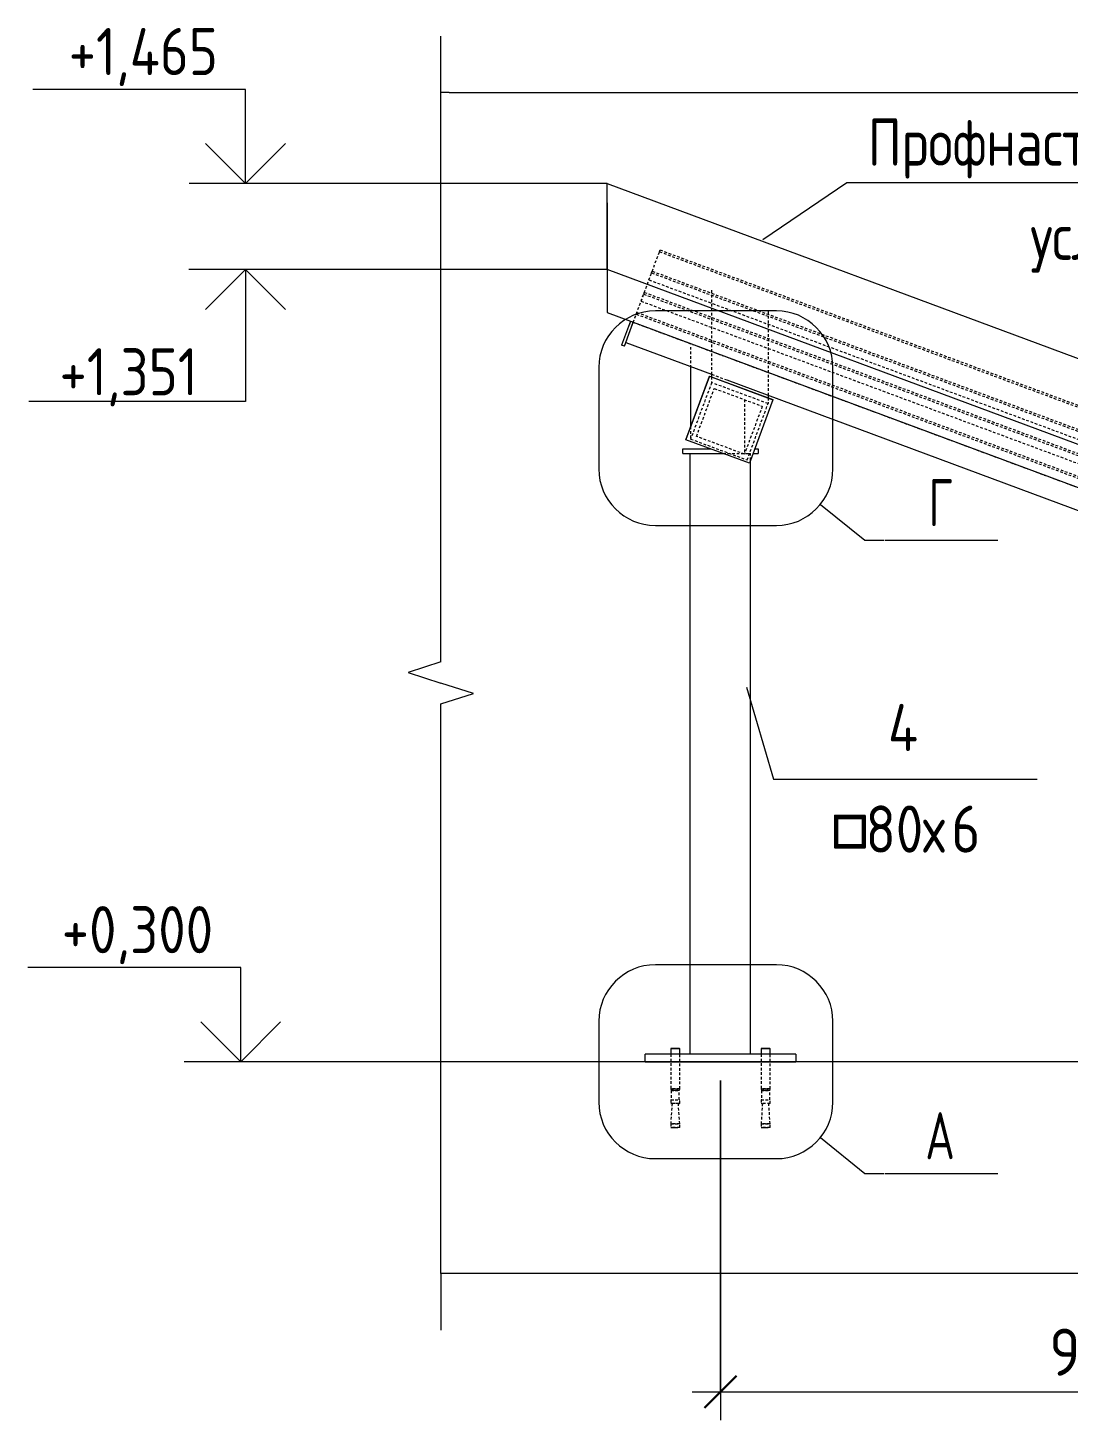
# Model space of a CAD drawing. Header units: millimetres. Extents: x 18265 to 85480, y -42500 to 14888.
# Drawn here: x 24841 to 26222, y -176 to 1672 of the extents above; entities that cross this region are included whole.
import ezdxf

# ---------------------------------------------------------------- set-up
doc = ezdxf.new("R2010")
doc.units = ezdxf.units.MM
doc.linetypes.add('01 Штриховая _4 мм_', pattern=[6, 3.5, -2.5])
for name, color, linetype, lineweight in [('AA_Dim', 7, 'Continuous', 9), ('AA_Dim-25', 7, 'Continuous', 9), ('AA_Oformlenie', 7, 'Continuous', 9), ('AA_Vinoska', 7, 'Continuous', 9), ('AA_Visotnaya otmetka', 7, 'Continuous', 9), ('AF_Balki', 7, 'Continuous', 20), ('AF_Pokritie', 7, 'Continuous', 9), ('AF_Stena_Гидроизоляция', 253, 'Continuous', 20), ('AF_Stena_Опалубка', 253, 'Continuous', 20), ('Gen_Fragment', 7, 'Continuous', 9), ('KR_Colonna_KG', 7, 'Continuous', 20), ('KR_Detal', 7, 'Continuous', 20)]:
    doc.layers.add(name, color=color, linetype=linetype, lineweight=lineweight)
doc.styles.add('GOST Common', font='GOST_Common.ttf', dxfattribs={"width": 0.85, "height": 62.5})
doc.styles.add('ISOCPEUR_6', font='isocpeur.TTF', dxfattribs={"width": 0.85, "height": 62.5})
doc.styles.add('ISOCPEUR_7', font='isocpeur.TTF', dxfattribs={"width": 0.9, "height": 62.5})
doc.styles.add('ISOCPEUR_8', font='isocpeur.TTF', dxfattribs={"width": 0.7, "height": 62.5})
doc.styles.add('ISOCPEUR_9', font='isocpeur.TTF', dxfattribs={"width": 0.85, "height": 62.5})
doc.dimstyles.new('05_Округл_5мм__прозр__1', dxfattribs={"dimscale": 304.8, "dimtxt": 62.672186, "dimasz": 0.139436, "dimexe": 0.123031, "dimexo": 0.082021, "dimgap": 0.008202, "dimtad": 1, "dimdec": 0, "dimrnd": 5, "dimdsep": 46, "dimtxsty": 'ISOCPEUR_7', "dimblk1": 'OBLIQUE', "dimblk2": 'OBLIQUE', "dimsah": 1, "dimcen": 0.09, "dimdle": 0.123031, "dimazin": 0, "dimtfac": 1, "dimtdec": 4, "dimtix": 1, "dimtmove": 0, "dimatfit": 3, "dimfxl": 1, "dimtvp": 1, "dimtolj": 1, "dimtzin": 0, "dimlwd": 18, "dimlwe": 18, "dimarcsym": 2})

# ---------------------------------------------------------------- blocks, each defined once
blk = doc.blocks.new('354_Прокат Лист _НесКаркас_РабПлоск_ - 354_Прокат Лист _НесКаркас_РабПлоск_-4002182-КР_РЗ_Км_1')
at = {"layer": 'AF_Balki'}
for p, q in [((2110, 300), (2110, 310)), ((2310, 310), (2110, 310)), ((2110, 300), (2310, 300)), ((2310, 310), (2310, 300))]:
    blk.add_line(p, q, dxfattribs=at)
blk = doc.blocks.new('354_Прокат Лист _НесКаркас_РабПлоск_ - 354_Прокат Лист _НесКаркас_РабПлоск_-4002391-КР_РЗ_Км_1')
at = {"layer": 'AF_Balki'}
for p, q in [((2160, 1106.9), (2160, 1112.9)), ((2160, 1112.9), (2197.4, 1112.9)), ((2255.5, 1112.9), (2260, 1112.9)), ((2260, 1112.9), (2260, 1106.9)), ((2160, 1106.9), (2213.6, 1106.9)), ((2253.3, 1106.9), (2260, 1106.9))]:
    blk.add_line(p, q, dxfattribs=at)
blk = doc.blocks.new('354_Прокат Лист _НесКаркас_РабПлоск_ - 354_Прокат Лист _НесКаркас_РабПлоск_-4003038-КР_РЗ_Км_1')
at = {"layer": 'AF_Balki'}
for p, q in [((2195.4, 1209.6), (2164.1, 1125.4)), ((2164.1, 1125.2), (2195.4, 1209.4)), ((2195.4, 1209.4), (2195.4, 1209.6)), ((2195.4, 1209.6), (2279.8, 1178.4)), ((2195.4, 1209.4), (2279.8, 1178.1)), ((2279.8, 1178.1), (2248.5, 1093.9)), ((2279.8, 1178.4), (2279.8, 1178.2)), ((2164.1, 1125.4), (2164.1, 1125.3)), ((2248.5, 1093.9), (2164.1, 1125.2))]:
    blk.add_line(p, q, dxfattribs=at)
blk = doc.blocks.new('354_Прокат Лист _НесКаркас_РабПлоск_ - 354_Прокат Лист _НесКаркас_РабПлоск_-4003191-КР_РЗ_Км_1')
at = {"layer": 'AF_Balki'}
for p, q in [((2090.6, 1282.5), (2078.8, 1250.8)), ((2082.6, 1249.4), (2094.4, 1281.1)), ((2082.6, 1249.4), (2078.8, 1250.8))]:
    blk.add_line(p, q, dxfattribs=at)
blk = doc.blocks.new('354_Прокат Лист _НесКаркас_РабПлоск_ - 354_Прокат Лист _НесКаркас_РабПлоск_-V11-КР_РЗ_Км_1')
at = {"layer": 'AF_Balki'}
for p, q in [((2090.6, 1282.5), (2088.7, 1277.3)), ((2092.4, 1275.9), (2094.4, 1281.1))]:
    blk.add_line(p, q, dxfattribs=at)
blk = doc.blocks.new('253_Профиль гнутый сварной квадратный _НесКаркас_Балка_ - Балка_80х6-3812223-КР_РЗ_Км_1')
at = {"layer": 'AF_Balki', "linetype": '01 Штриховая _4 мм_'}
for p, q in [((2198.3, 1323.4), (2198.3, 1212.1)), ((2273.3, 1295.4), (2273.3, 1184.2)), ((2170.5, 1248.2), (2170.5, 1222.4)), ((2198.3, 1200.9), (2170.5, 1126.1)), ((2198.3, 1208.6), (2198.3, 1200.9)), ((2273.3, 1173.1), (2198.3, 1200.9)), ((2178.2, 1129.6), (2201.9, 1193.2)), ((2201.9, 1193.2), (2265.6, 1169.6)), ((2241.9, 1178.3), (2241.9, 1106.1)), ((2265.6, 1169.6), (2241.9, 1106)), ((2245.5, 1098.3), (2273.3, 1173.1)), ((2273.3, 1180.8), (2273.3, 1173.2)), ((2170.5, 1142.6), (2170.5, 1126.2)), ((2241.9, 1106), (2178.2, 1129.6)), ((2170.5, 1126.1), (2245.5, 1098.3))]:
    blk.add_line(p, q, dxfattribs=at)
at = {"layer": 'AF_Balki'}
for p, q in [((2170.5, 1222.4), (2170.5, 1142.6)), ((2198.3, 1212.1), (2198.3, 1208.6)), ((2273.3, 1184.2), (2273.3, 1180.8))]:
    blk.add_line(p, q, dxfattribs=at)
blk = doc.blocks.new('253_Профиль гнутый сварной квадратный _НесКаркас_Балка_ - Балка_40х4-3812224-КР_РЗ_Км_1')
at = {"layer": 'AF_Balki', "linetype": '01 Штриховая _4 мм_'}
for p, q in [((2098.3, 1291.8), (2099.2, 1294.1)), ((2099.2, 1294.1), (4408.9, 436.7)), ((2094.4, 1281.1), (2098.3, 1291.8)), ((2098.3, 1291.8), (4408, 434.3)), ((2198.4, 1212), (2218.6, 1204.5)), ((3188, 844.6), (3263.3, 816.7)), ((4277.8, 440.1), (4394.1, 396.9)), ((4408, 434.3), (4394.1, 396.9)), ((4408.9, 436.7), (4408, 434.3))]:
    blk.add_line(p, q, dxfattribs=at)
at = {"layer": 'AF_Balki'}
for p, q in [((2084.4, 1254.3), (2094.4, 1281.1)), ((2084.4, 1254.3), (2198.3, 1212.1)), ((2218.7, 1204.5), (3188, 844.6)), ((3263.3, 816.7), (4277.8, 440.1))]:
    blk.add_line(p, q, dxfattribs=at)
blk = doc.blocks.new('253_Профиль гнутый сварной квадратный _НесКаркас_Балка_ - Балка_40х4-3812227-КР_РЗ_Км_1')
at = {"layer": 'AF_Balki', "linetype": '01 Штриховая _4 мм_'}
for p, q in [((2115.2, 1337.2), (2129.1, 1374.6)), ((2129.1, 1374.6), (2129.9, 1376.9)), ((2129.1, 1374.6), (4438.8, 517.1)), ((2129.9, 1376.9), (4439.6, 519.5)), ((2115.2, 1337.2), (4424.9, 479.7)), ((4439.6, 519.5), (4438.8, 517.1)), ((4438.8, 517.1), (4424.9, 479.7))]:
    blk.add_line(p, q, dxfattribs=at)
blk = doc.blocks.new('253_Профиль гнутый сварной квадратный _НесКаркас_Балка_ - Балка_40х4-3812228-КР_РЗ_Км_1')
at = {"layer": 'AF_Balki', "linetype": '01 Штриховая _4 мм_'}
for p, q in [((2118.6, 1346.5), (2119.5, 1348.8)), ((2119.5, 1348.8), (4429.2, 491.4)), ((2104.7, 1309), (2118.6, 1346.5)), ((2118.6, 1346.5), (4428.3, 489)), ((2104.7, 1309), (4414.4, 451.6)), ((4428.3, 489), (4414.4, 451.6)), ((4429.2, 491.4), (4428.3, 489))]:
    blk.add_line(p, q, dxfattribs=at)
blk = doc.blocks.new('253_Профиль гнутый сварной квадратный _НесКаркас_Балка_ - Балка_40х4-3812229-КР_РЗ_Км_1')
at = {"layer": 'AF_Balki', "linetype": '01 Штриховая _4 мм_'}
for p, q in [((2094.3, 1280.9), (2108.2, 1318.3)), ((2108.2, 1318.3), (2109.1, 1320.7)), ((2108.2, 1318.3), (4417.9, 460.9)), ((2109.1, 1320.7), (4418.8, 463.2)), ((2094.3, 1280.9), (4404, 423.4)), ((4418.8, 463.2), (4417.9, 460.9)), ((4417.9, 460.9), (4404, 423.4))]:
    blk.add_line(p, q, dxfattribs=at)
blk = doc.blocks.new('354_Анкер клиновой _СоедНесК_РабПлоск_ - M12x120_20-V59-КР_РЗ_Км_1')
at = {"layer": 'KR_Detal', "lineweight": 9}
for p, q in [((2144, 317.5), (2144, 310)), ((2150, 317.5), (2144.2, 317.5)), ((2144.2, 317.5), (2150, 317.5)), ((2150, 317.5), (2155.8, 317.5)), ((2155.8, 317.5), (2150, 317.5)), ((2156, 310), (2156, 317.5))]:
    blk.add_line(p, q, dxfattribs=at)
at = {"layer": 'KR_Detal', "linetype": '01 Штриховая _4 мм_', "lineweight": 9}
for p, q in [((2144, 317.5), (2144.2, 317.5)), ((2155.8, 317.5), (2156, 317.5)), ((2144, 310), (2144, 264.1)), ((2156, 264.1), (2156, 310)), ((2144, 264.1), (2144.6, 261.7)), ((2150, 264.1), (2144.1, 264.1)), ((2144.1, 264.1), (2150, 264.1)), ((2144.6, 261.7), (2144.6, 249.5)), ((2148.2, 261.7), (2144.7, 261.7)), ((2144.7, 261.7), (2150, 261.7)), ((2150, 261.7), (2148.2, 261.7)), ((2150, 264.1), (2155.9, 264.1)), ((2155.9, 264.1), (2150, 264.1)), ((2150, 261.7), (2155.3, 261.7)), ((2155.3, 261.7), (2150, 261.7)), ((2155.4, 261.7), (2156, 264.1)), ((2155.4, 249.5), (2155.4, 261.7)), ((2144, 249.5), (2144, 244.7)), ((2144, 249.5), (2144.5, 249.5)), ((2145.8, 244.7), (2144, 217.5)), ((2145.8, 244.7), (2144, 244.7)), ((2144.5, 249.5), (2144.2, 249.5)), ((2144.2, 244.7), (2145.8, 244.7)), ((2144.8, 249.5), (2144.6, 249.5)), ((2144.6, 249.5), (2150, 249.5)), ((2150, 244.7), (2145.8, 244.7)), ((2145.8, 244.7), (2145.9, 244.7)), ((2150, 249.5), (2155.4, 249.5)), ((2154.2, 244.7), (2150, 244.7)), ((2154.1, 244.7), (2154.2, 244.7)), ((2156, 217.5), (2154.2, 244.7)), ((2154.2, 244.7), (2155.8, 244.7)), ((2156, 244.7), (2154.2, 244.7)), ((2155.4, 249.5), (2155.2, 249.5)), ((2155.5, 249.5), (2156, 249.5)), ((2155.8, 249.5), (2155.5, 249.5)), ((2156, 244.7), (2156, 249.5)), ((2144, 217.5), (2144, 212.7)), ((2150, 212.7), (2144, 212.7)), ((2150, 217.5), (2144.1, 217.5)), ((2144.1, 217.5), (2150, 217.5)), ((2144.2, 212.7), (2148.2, 212.7)), ((2148.4, 212.7), (2150, 212.7)), ((2150, 217.5), (2155.9, 217.5)), ((2155.9, 217.5), (2150, 217.5)), ((2150, 212.7), (2155.8, 212.7)), ((2156, 212.7), (2150, 212.7)), ((2156, 212.7), (2156, 217.5))]:
    blk.add_line(p, q, dxfattribs=at)
blk = doc.blocks.new('354_Анкер клиновой _СоедНесК_РабПлоск_ - M12x120_20-V60-КР_РЗ_Км_1')
at = {"layer": 'KR_Detal', "lineweight": 9}
for p, q in [((2144, 317.5), (2144, 310)), ((2144, 317.5), (2150, 317.5)), ((2150, 317.5), (2144.2, 317.5)), ((2150, 317.5), (2156, 317.5)), ((2155.8, 317.5), (2150, 317.5)), ((2156, 310), (2156, 317.5))]:
    blk.add_line(p, q, dxfattribs=at)
at = {"layer": 'KR_Detal', "linetype": '01 Штриховая _4 мм_', "lineweight": 9}
for p, q in [((2144, 310), (2144, 264.1)), ((2156, 264.1), (2156, 310)), ((2144, 264.1), (2144.6, 261.7)), ((2150, 264.1), (2144.1, 264.1)), ((2144.1, 264.1), (2150, 264.1)), ((2144.6, 261.7), (2144.6, 249.5)), ((2148.2, 261.7), (2144.7, 261.7)), ((2144.7, 261.7), (2150, 261.7)), ((2150, 261.7), (2148.2, 261.7)), ((2150, 264.1), (2155.9, 264.1)), ((2155.9, 264.1), (2150, 264.1)), ((2150, 261.7), (2155.3, 261.7)), ((2155.3, 261.7), (2150, 261.7)), ((2155.4, 261.7), (2156, 264.1)), ((2155.4, 249.5), (2155.4, 261.7)), ((2144, 249.5), (2144, 244.7)), ((2144, 249.5), (2144.5, 249.5)), ((2145.8, 244.7), (2144, 217.5)), ((2145.8, 244.7), (2144, 244.7)), ((2144.5, 249.5), (2144.2, 249.5)), ((2144.2, 244.7), (2145.8, 244.7)), ((2144.8, 249.5), (2144.6, 249.5)), ((2144.6, 249.5), (2150, 249.5)), ((2150, 244.7), (2145.8, 244.7)), ((2145.8, 244.7), (2145.9, 244.7)), ((2150, 249.5), (2155.4, 249.5)), ((2154.2, 244.7), (2150, 244.7)), ((2154.1, 244.7), (2154.2, 244.7)), ((2156, 217.5), (2154.2, 244.7)), ((2154.2, 244.7), (2155.8, 244.7)), ((2156, 244.7), (2154.2, 244.7)), ((2155.4, 249.5), (2155.2, 249.5)), ((2155.5, 249.5), (2156, 249.5)), ((2155.8, 249.5), (2155.5, 249.5)), ((2156, 244.7), (2156, 249.5)), ((2144, 217.5), (2144, 212.7)), ((2150, 212.7), (2144, 212.7)), ((2150, 217.5), (2144.1, 217.5)), ((2144.1, 217.5), (2150, 217.5)), ((2144.2, 212.7), (2148.2, 212.7)), ((2148.4, 212.7), (2150, 212.7)), ((2150, 217.5), (2155.9, 217.5)), ((2155.9, 217.5), (2150, 217.5)), ((2150, 212.7), (2155.8, 212.7)), ((2156, 212.7), (2150, 212.7)), ((2156, 212.7), (2156, 217.5))]:
    blk.add_line(p, q, dxfattribs=at)
blk = doc.blocks.new('354_Анкер клиновой _СоедНесК_РабПлоск_ - M12x120_20-V27-КР_РЗ_Км_1')
at = {"layer": 'KR_Detal', "lineweight": 9}
for p, q in [((2264, 317.5), (2264, 310)), ((2265.6, 317.5), (2264.2, 317.5)), ((2264.2, 317.5), (2265.6, 317.5)), ((2270, 317.5), (2265.8, 317.5)), ((2265.8, 317.5), (2270, 317.5)), ((2270, 317.5), (2275.8, 317.5)), ((2275.8, 317.5), (2270, 317.5)), ((2276, 310), (2276, 317.5))]:
    blk.add_line(p, q, dxfattribs=at)
at = {"layer": 'KR_Detal', "linetype": '01 Штриховая _4 мм_', "lineweight": 9}
for p, q in [((2264, 317.5), (2264.2, 317.5)), ((2275.8, 317.5), (2276, 317.5)), ((2264, 310), (2264, 264.1)), ((2276, 264.1), (2276, 310)), ((2264, 264.1), (2264.6, 261.7)), ((2270, 264.1), (2264.1, 264.1)), ((2264.1, 264.1), (2270, 264.1)), ((2264.6, 261.7), (2264.6, 249.5)), ((2270, 261.7), (2264.7, 261.7)), ((2264.7, 261.7), (2270, 261.7)), ((2270, 264.1), (2275.9, 264.1)), ((2275.2, 264.1), (2270, 264.1)), ((2270, 261.7), (2275.3, 261.7)), ((2275.3, 261.7), (2270, 261.7)), ((2275.4, 261.7), (2276, 264.1)), ((2275.4, 249.5), (2275.4, 261.7)), ((2275.9, 264.1), (2275.5, 264.1)), ((2264, 249.5), (2264, 244.7)), ((2264, 249.5), (2270, 249.5)), ((2265.8, 244.7), (2264, 217.5)), ((2270, 244.7), (2264, 244.7)), ((2264.5, 249.5), (2264.2, 249.5)), ((2264.2, 244.7), (2265.6, 244.7)), ((2264.8, 249.5), (2264.6, 249.5)), ((2265.8, 244.7), (2265.9, 244.7)), ((2270, 249.5), (2276, 249.5)), ((2276, 244.7), (2270, 244.7)), ((2274.1, 244.7), (2274.2, 244.7)), ((2276, 217.5), (2274.2, 244.7)), ((2274.2, 244.7), (2275.2, 244.7)), ((2275.8, 249.5), (2275.5, 249.5)), ((2275.5, 244.7), (2275.8, 244.7)), ((2276, 244.7), (2276, 249.5)), ((2264, 217.5), (2264, 212.7)), ((2270, 212.7), (2264, 212.7)), ((2270, 217.5), (2264.1, 217.5)), ((2264.1, 217.5), (2270, 217.5)), ((2264.2, 212.7), (2265.6, 212.7)), ((2265.8, 212.7), (2270, 212.7)), ((2270, 217.5), (2275.9, 217.5)), ((2275.2, 217.5), (2270, 217.5)), ((2270, 212.7), (2275.2, 212.7)), ((2276, 212.7), (2270, 212.7)), ((2275.9, 217.5), (2275.5, 217.5)), ((2275.5, 212.7), (2275.8, 212.7)), ((2276, 212.7), (2276, 217.5))]:
    blk.add_line(p, q, dxfattribs=at)
blk = doc.blocks.new('354_Анкер клиновой _СоедНесК_РабПлоск_ - M12x120_20-V28-КР_РЗ_Км_1')
at = {"layer": 'KR_Detal', "lineweight": 9}
for p, q in [((2264, 317.5), (2264, 310)), ((2264, 317.5), (2270, 317.5)), ((2265.6, 317.5), (2264.2, 317.5)), ((2270, 317.5), (2265.8, 317.5)), ((2270, 317.5), (2276, 317.5)), ((2275.8, 317.5), (2270, 317.5)), ((2276, 310), (2276, 317.5))]:
    blk.add_line(p, q, dxfattribs=at)
at = {"layer": 'KR_Detal', "linetype": '01 Штриховая _4 мм_', "lineweight": 9}
for p, q in [((2264, 310), (2264, 264.1)), ((2276, 264.1), (2276, 310)), ((2264, 264.1), (2264.6, 261.7)), ((2270, 264.1), (2264.1, 264.1)), ((2264.1, 264.1), (2270, 264.1)), ((2264.6, 261.7), (2264.6, 249.5)), ((2270, 261.7), (2264.7, 261.7)), ((2264.7, 261.7), (2270, 261.7)), ((2270, 264.1), (2275.9, 264.1)), ((2275.2, 264.1), (2270, 264.1)), ((2270, 261.7), (2275.3, 261.7)), ((2275.3, 261.7), (2270, 261.7)), ((2275.4, 261.7), (2276, 264.1)), ((2275.4, 249.5), (2275.4, 261.7)), ((2275.9, 264.1), (2275.5, 264.1)), ((2264, 249.5), (2264, 244.7)), ((2264, 249.5), (2270, 249.5)), ((2265.8, 244.7), (2264, 217.5)), ((2270, 244.7), (2264, 244.7)), ((2264.5, 249.5), (2264.2, 249.5)), ((2264.2, 244.7), (2265.6, 244.7)), ((2264.8, 249.5), (2264.6, 249.5)), ((2265.8, 244.7), (2265.9, 244.7)), ((2270, 249.5), (2276, 249.5)), ((2276, 244.7), (2270, 244.7)), ((2274.1, 244.7), (2274.2, 244.7)), ((2276, 217.5), (2274.2, 244.7)), ((2274.2, 244.7), (2275.2, 244.7)), ((2275.8, 249.5), (2275.5, 249.5)), ((2275.5, 244.7), (2275.8, 244.7)), ((2276, 244.7), (2276, 249.5)), ((2264, 217.5), (2264, 212.7)), ((2270, 212.7), (2264, 212.7)), ((2270, 217.5), (2264.1, 217.5)), ((2264.1, 217.5), (2270, 217.5)), ((2264.2, 212.7), (2265.6, 212.7)), ((2265.8, 212.7), (2270, 212.7)), ((2270, 217.5), (2275.9, 217.5)), ((2275.2, 217.5), (2270, 217.5)), ((2270, 212.7), (2275.2, 212.7)), ((2276, 212.7), (2270, 212.7)), ((2275.9, 217.5), (2275.5, 217.5)), ((2275.5, 212.7), (2275.8, 212.7)), ((2276, 212.7), (2276, 217.5))]:
    blk.add_line(p, q, dxfattribs=at)
blk = doc.blocks.new('011_ЛинияОбрыва _ЭлУзла_Линия_ - Тип 1-3824194-КР_РЗ_Км_1')
at = {"layer": 'AA_Oformlenie'}
blk.add_line((4214.2, 18.9), (1839, 18.9), dxfattribs=at)
blk = doc.blocks.new('011_ЛинияОбрыва _ЭлУзла_Линия_ - Тип 1-3809724-КР_РЗ_Км_1')
at = {"layer": 'AA_Oformlenie'}
blk.add_line((1850, 1585.7), (4172.5, 1585.7), dxfattribs=at)
blk = doc.blocks.new('011_ЛинияОбрыва _ЭлУзла_Линия_ - Тип 1-3809775-КР_РЗ_Км_1')
at = {"layer": 'AA_Oformlenie'}
for p, q in [((1839, 830.5), (1839, 1585.7)), ((1839, 18.9), (1839, 774.8))]:
    blk.add_line(p, q, dxfattribs=at)
blk = doc.blocks.new('Высотные отметки - Стрелка вверх-400292-КР_РЗ_Км_1')
at = {"layer": 'AA_Vinoska'}
for p, q in [((1573.3, 425), (1290.8, 425)), ((1573.3, 300), (1573.3, 425)), ((1573.3, 300), (1520.2, 353)), ((1573.3, 300), (1626.3, 353)), ((1648.3, 300), (1498.3, 300))]:
    blk.add_line(p, q, dxfattribs=at)
blk = doc.blocks.new('Высотные отметки - Стрелка вниз высокая-400290-КР_РЗ_Км_1')
at = {"layer": 'AA_Vinoska'}
for p, q in [((6721.4, 400), (6871.4, 400)), ((6796.4, 400), (6743.3, 347)), ((6796.4, 400), (6796.4, 225)), ((6796.4, 400), (6849.4, 347)), ((6796.4, 225), (7083.9, 225))]:
    blk.add_line(p, q, dxfattribs=at)
blk = doc.blocks.new('DIMBLOCK14-КР_РЗ_Км_1')
at = {"layer": 'AA_Dim-25', "lineweight": 18}
for p, q in [((25760.4, 275), (25760.4, -175.6)), ((25760.4, -138.1), (25760.4, 275)), ((26750.4, 275), (26750.4, -175.6)), ((26750.4, -138.1), (26750.4, 275)), ((25722.9, -138.1), (26750.4, -138.1))]:
    blk.add_line(p, q, dxfattribs=at)
at = {"layer": 'AA_Dim-25', "lineweight": 30}
for p, q in [((25760.4, -138.1), (25781.6, -116.8)), ((26750.4, -138.1), (26771.6, -116.8)), ((25760.4, -138.1), (25739.1, -159.3)), ((26750.4, -138.1), (26729.1, -159.3))]:
    blk.add_line(p, q, dxfattribs=at)
at = {"layer": 'AA_Dim-25', "color": 0, "lineweight": 18, "insert": (26196.9, -54.1), "char_height": 62.5, "width": 140.48, "attachment_point": 1, "line_spacing_factor": 1.135194, "style": 'ISOCPEUR_7'}
blk.add_mtext('990', dxfattribs=at)
blk = doc.blocks.new('_Oblique')
at = {"color": 0, "linetype": 'ByBlock', "lineweight": -2}
blk.add_line((-0.5, -0.5), (0.5, 0.5), dxfattribs=at)
blk = doc.blocks.new('Вид узла - Номер узла 6мм-393529-КР_РЗ_Км_1')
at = {"layer": 'Gen_Fragment'}
blk.add_line((2428.1, 151.8), (2578.1, 151.8), dxfattribs=at)
blk = doc.blocks.new('043_М_КолонныКМ - Позиция_Наименование_дп14-3915281-КР_РЗ_Км_1')
at = {"layer": 'AA_Vinoska'}
blk.add_line((3263.4, 561.6), (3613.4, 561.6), dxfattribs=at)
blk = doc.blocks.new('010_Текст с выноской - Текст 2 строки-3938426-КР_РЗ_Км_1')
at = {"layer": 'AA_Vinoska'}
blk.add_line((2377.6, 1466.6), (3127.6, 1466.6), dxfattribs=at)

msp = doc.modelspace()

# ---------------------------------------------------------------- linework, layer by layer
at = {"layer": 'AA_Vinoska'}
for p, q in [((25389.3546, 1585.7121), (25389.3546, 1660.7121)), ((25400.3863, 1585.7121), (25389.3546, 1585.7121)), ((25816.6364, 1390.9457), (25928.0201, 1466.6108)), ((25389.3546, 830.4851), (25346.0295, 816.4079)), ((25346.0295, 816.4079), (25389.3546, 802.3307)), ((25432.6558, 788.5807), (25389.3546, 802.3307)), ((25794.9588, 796.7706), (25830.8332, 674.6521)), ((25389.3546, 774.8307), (25432.6558, 788.5807)), ((25389.3546, 18.9493), (25389.3546, -56.0507))]:
    msp.add_line(p, q, dxfattribs=at)
at = {"layer": 'AA_Visotnaya otmetka'}
for p, q in [((25130.1074, 1465), (25130.1074, 1465)), ((25610.2664, 1465), (25130.1074, 1465)), ((25130.0381, 1350.9015), (25130.0381, 1350.9015)), ((25610.2664, 1350.9015), (25130.0381, 1350.9015)), ((25123.6379, 300), (25123.6379, 300)), ((25448.826, 300), (25123.6379, 300))]:
    msp.add_line(p, q, dxfattribs=at)
at = {"layer": 'AF_Pokritie', "lineweight": 20}
for p, q in [((25610.2551, 1350.8713), (25610.2701, 1465.0101)), ((25610.2701, 1465.0101), (27940.3901, 600.0101)), ((25610.2701, 1439.6534), (25610.2701, 1408.0101)), ((25610.2701, 1408.0101), (25610.2551, 1293.8713)), ((27940.2701, 485.9101), (25610.2551, 1350.8713)), ((25610.2664, 1350.8713), (25610.2664, 1293.8713)), ((25610.2551, 1293.8713), (27940.2664, 428.9115))]:
    msp.add_line(p, q, dxfattribs=at)
at = {"layer": 'AF_Stena_Гидроизоляция'}
msp.add_line((28040.3863, 300), (25389.3546, 300), dxfattribs=at)
at = {"layer": 'AF_Stena_Опалубка'}
msp.add_line((28040.3863, 300), (25389.3546, 300), dxfattribs=at)
at = {"layer": 'Gen_Fragment'}
for p, q in [((25834.6742, 1296.1388), (25674.0304, 1296.1388)), ((25599.0304, 1221.1388), (25599.0304, 1086.411)), ((25909.6742, 1086.411), (25909.6742, 1221.1388)), ((25893.1229, 1039.4137), (25952.2814, 991.8456)), ((25674.0304, 1011.411), (25834.6742, 1011.411)), ((25952.2814, 991.8456), (25977.3797, 991.8456)), ((25834.6742, 428.6052), (25674.0304, 428.6052)), ((25599.0304, 353.6052), (25599.0304, 246.411)), ((25909.6742, 246.411), (25909.6742, 353.6052)), ((25893.1229, 199.4137), (25952.2814, 151.8456)), ((25674.0304, 171.411), (25834.6742, 171.411)), ((25952.2814, 151.8456), (25977.3797, 151.8456))]:
    msp.add_line(p, q, dxfattribs=at)
for centre, start, end in [((25674.0304, 1221.1388), 90, 180), ((25834.6742, 1221.1388), 0, 90), ((25674.0304, 1086.411), 180, 270), ((25834.6742, 1086.411), 270, 0), ((25674.0304, 353.6052), 90, 180), ((25834.6742, 353.6052), 0, 90), ((25674.0304, 246.411), 180, 270), ((25834.6742, 246.411), 270, 0)]:
    msp.add_arc(centre, 75, start, end, dxfattribs=at)
at = {"layer": 'KR_Colonna_KG'}
for p, q in [((25720.3863, 1106.8635), (25763.9371, 1106.8635)), ((25720.3863, 310), (25720.3863, 1106.8635)), ((25800.3863, 310), (25800.3863, 1098.0142)), ((25800.3863, 310), (25720.3863, 310))]:
    msp.add_line(p, q, dxfattribs=at)
at = {"layer": 'KR_Colonna_KG', "linetype": '01 Штриховая _4 мм_'}
for p in [(25763.9867, 1106.8635), (25800.3863, 1098.0638)]:
    msp.add_line(p, (25800.3863, 1106.8635), dxfattribs=at)

# ---------------------------------------------------------------- block references
at = {"layer": 'AA_Oformlenie'}
for name in ['011_ЛинияОбрыва _ЭлУзла_Линия_ - Тип 1-3809775-КР_РЗ_Км_1', '011_ЛинияОбрыва _ЭлУзла_Линия_ - Тип 1-3809724-КР_РЗ_Км_1', '011_ЛинияОбрыва _ЭлУзла_Линия_ - Тип 1-3824194-КР_РЗ_Км_1']:
    msp.add_blockref(name, (23550.3863, 0), dxfattribs=at)
at = {"layer": 'AA_Vinoska'}
for name, p in [('010_Текст с выноской - Текст 2 строки-3938426-КР_РЗ_Км_1', (23550.3863, 0)), ('043_М_КолонныКМ - Позиция_Наименование_дп14-3915281-КР_РЗ_Км_1', (22567.4485, 113.0496)), ('Высотные отметки - Стрелка вверх-400292-КР_РЗ_Км_1', (23550.3863, 0))]:
    msp.add_blockref(name, p, dxfattribs=at)
at = {"layer": 'AA_Visotnaya otmetka'}
msp.add_blockref('Высотные отметки - Стрелка вверх-400292-КР_РЗ_Км_1', (23556.8559, 1165), dxfattribs=at)
at = {"layer": 'AA_Visotnaya otmetka', "extrusion": (0, 0, -1)}
msp.add_blockref('Высотные отметки - Стрелка вниз высокая-400290-КР_РЗ_Км_1', (-31926.4073, 950.9015), dxfattribs=at)
at = {"layer": 'AF_Balki', "linetype": '01 Штриховая _4 мм_'}
for name in ['253_Профиль гнутый сварной квадратный _НесКаркас_Балка_ - Балка_40х4-3812227-КР_РЗ_Км_1', '253_Профиль гнутый сварной квадратный _НесКаркас_Балка_ - Балка_40х4-3812228-КР_РЗ_Км_1', '253_Профиль гнутый сварной квадратный _НесКаркас_Балка_ - Балка_40х4-3812229-КР_РЗ_Км_1', '253_Профиль гнутый сварной квадратный _НесКаркас_Балка_ - Балка_80х6-3812223-КР_РЗ_Км_1', '253_Профиль гнутый сварной квадратный _НесКаркас_Балка_ - Балка_40х4-3812224-КР_РЗ_Км_1']:
    msp.add_blockref(name, (23550.3863, 0), dxfattribs=at)
at = {"layer": 'AF_Balki'}
for name in ['354_Прокат Лист _НесКаркас_РабПлоск_ - 354_Прокат Лист _НесКаркас_РабПлоск_-4003191-КР_РЗ_Км_1', '354_Прокат Лист _НесКаркас_РабПлоск_ - 354_Прокат Лист _НесКаркас_РабПлоск_-V11-КР_РЗ_Км_1', '354_Прокат Лист _НесКаркас_РабПлоск_ - 354_Прокат Лист _НесКаркас_РабПлоск_-4003038-КР_РЗ_Км_1', '354_Прокат Лист _НесКаркас_РабПлоск_ - 354_Прокат Лист _НесКаркас_РабПлоск_-4002391-КР_РЗ_Км_1', '354_Прокат Лист _НесКаркас_РабПлоск_ - 354_Прокат Лист _НесКаркас_РабПлоск_-4002182-КР_РЗ_Км_1']:
    msp.add_blockref(name, (23550.3863, 0), dxfattribs=at)
at = {"layer": 'Gen_Fragment'}
for p in [(23550.3863, 840), (23550.3863, 0)]:
    msp.add_blockref('Вид узла - Номер узла 6мм-393529-КР_РЗ_Км_1', p, dxfattribs=at)
at = {"layer": 'KR_Detal', "linetype": '01 Штриховая _4 мм_', "lineweight": 9}
for name in ['354_Анкер клиновой _СоедНесК_РабПлоск_ - M12x120_20-V59-КР_РЗ_Км_1', '354_Анкер клиновой _СоедНесК_РабПлоск_ - M12x120_20-V60-КР_РЗ_Км_1', '354_Анкер клиновой _СоедНесК_РабПлоск_ - M12x120_20-V27-КР_РЗ_Км_1', '354_Анкер клиновой _СоедНесК_РабПлоск_ - M12x120_20-V28-КР_РЗ_Км_1']:
    msp.add_blockref(name, (23550.3863, 0), dxfattribs=at)

# ---------------------------------------------------------------- texts
at = {"layer": 'AA_Vinoska', "char_height": 62.5, "attachment_point": 1}
for s, insert, width, style in [('Профнастил', (25956.1209, 1551.1685), 487.225578, 'GOST Common'), ('условно', (26171.8084, 1426.1685), 315.163398, 'GOST Common'), ('\\fISOCPEUR|b0|i0|c204|p34|;\\W.85;4', (25982.7651, 774.6189), 51.107578, 'ISOCPEUR_6'), ('80', (25953.0996, 639.8778), 91.993641, 'ISOCPEUR_6'), ('\\fISOCPEUR|b0|i0|c204|p34|;\\W.85;6', (26066.9531, 639.8778), 45.99682, 'ISOCPEUR_6'), ('\\fISOCPEUR|b0|i0|c130|p34|;\\W.85;□', (25905.3092, 639.8778), 57.921922, 'ISOCPEUR_9'), ('\\fISOCPEUR|b0|i0|c204|p34|;\\W.85;х', (26029.002, 639.8778), 45.99682, 'ISOCPEUR_6')]:
    msp.add_mtext(s, dxfattribs=dict(at, insert=insert, width=width, style=style))
at = {"layer": 'AA_Visotnaya otmetka', "char_height": 62.5, "attachment_point": 1, "line_spacing_factor": 1.135194, "style": 'ISOCPEUR_6'}
for s, insert, width in [('+1,465', (24895.4695, 1671.4199), 233.131014), ('+1,351', (24883.2339, 1246.572), 214.330126), ('+0,300', (24886.1798, 506.4199), 239.899334)]:
    msp.add_mtext(s, dxfattribs=dict(at, insert=insert, width=width))
at = {"layer": 'Gen_Fragment', "char_height": 62.5, "attachment_point": 1, "style": 'ISOCPEUR_8'}
for s, insert, width in [('\\fISOCPEUR|b0|i0|c204|p34|;\\W.7;Г', (26036.3861, 1073.1191), 37.879734), ('\\fISOCPEUR|b0|i0|c204|p34|;\\W.7;А', (26032.2736, 233.1191), 47.700406)]:
    msp.add_mtext(s, dxfattribs=dict(at, insert=insert, width=width))

# ---------------------------------------------------------------- dimensions: what is measured, and where the dimension line sits
at = {"layer": 'AA_Dim', "lineweight": 18}
dim = msp.add_linear_dim(base=(26750.3863, -138.0588), p1=(25760.3863, 300), p2=(26750.3863, 300), dimstyle='05_Округл_5мм__прозр__1', override={"dimpost": '<>', "dimfxl": 990}, dxfattribs=at)
dim.commit()
dim.dimension.update_dxf_attribs({"geometry": 'DIMBLOCK14-КР_РЗ_Км_1', "text_midpoint": (26255.3863, -104.3088)})

doc.saveas('drawing.dxf')
